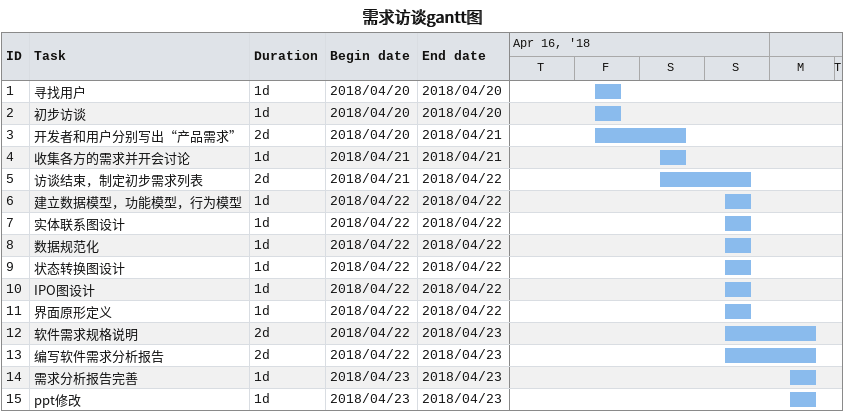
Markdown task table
需求访谈gantt图

| ID | Task | Duration | Start | Finish |
|---|---|---|---|---|
| 1 | 寻找用户 | 1d | 2018-04-20 | 2018-04-20 |
| 2 | 初步访谈 | 1d | 2018-04-20 | 2018-04-20 |
| 3 | 开发者和用户分别写出“产品需求” | 2d | 2018-04-20 | 2018-04-21 |
| 4 | 收集各方的需求并开会讨论 | 1d | 2018-04-21 | 2018-04-21 |
| 5 | 访谈结束，制定初步需求列表 | 2d | 2018-04-21 | 2018-04-22 |
| 6 | 建立数据模型，功能模型，行为模型 | 1d | 2018-04-22 | 2018-04-22 |
| 7 | 实体联系图设计 | 1d | 2018-04-22 | 2018-04-22 |
| 8 | 数据规范化 | 1d | 2018-04-22 | 2018-04-22 |
| 9 | 状态转换图设计 | 1d | 2018-04-22 | 2018-04-22 |
| 10 | IPO图设计 | 1d | 2018-04-22 | 2018-04-22 |
| 11 | 界面原形定义 | 1d | 2018-04-22 | 2018-04-22 |
| 12 | 软件需求规格说明 | 2d | 2018-04-22 | 2018-04-23 |
| 13 | 编写软件需求分析报告 | 2d | 2018-04-22 | 2018-04-23 |
| 14 | 需求分析报告完善 | 1d | 2018-04-23 | 2018-04-23 |
| 15 | ppt修改 | 1d | 2018-04-23 | 2018-04-23 |
